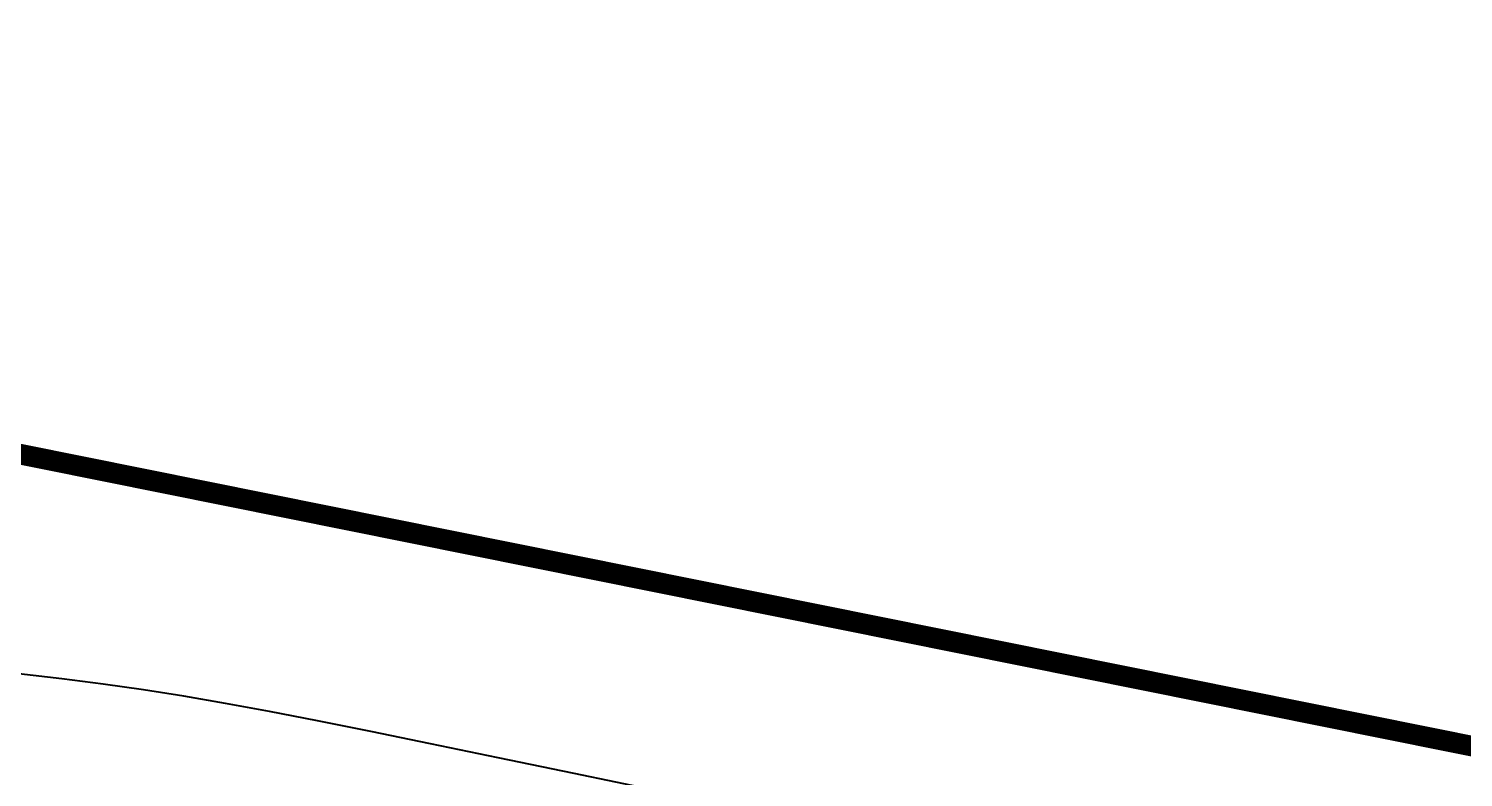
# Model space of a CAD drawing. Header units: metres. Extents: x 561401 to 594056, y 8460144 to 8508504.
# Drawn here: x 572479.03 to 572513.8, y 8476377.02 to 8476395.16 of the extents above; entities that cross this region are included whole.
import ezdxf

# ---------------------------------------------------------------- set-up
doc = ezdxf.new("R2010")
doc.units = ezdxf.units.M
doc.layers.add('1.1. DERECHO DE VIA', color=230, linetype='Continuous')
doc.layers.add('1.1. VIA EXISTENTE', color=252, linetype='Continuous')

msp = doc.modelspace()

# ---------------------------------------------------------------- linework, layer by layer
at = {"layer": '1.1. DERECHO DE VIA', "color": 230, "linetype": 'Continuous', "lineweight": 40, "ltscale": 0.2, "const_width": 0.5}
msp.add_lwpolyline([(572478.124, 8476384.989), (572497.732, 8476381.046), (572517.339, 8476377.103), (572537.07, 8476373.836), (572557.002, 8476372.192), (572576.983, 8476371.339), (572596.966, 8476370.495), (572616.948, 8476369.651), (572636.93, 8476368.806), (572656.93, 8476368.834), (572676.705, 8476371.81), (572696.02, 8476376.995), (572715.331, 8476382.199), (572734.931, 8476386.177), (572754.667, 8476392.248), (572772.304, 8476394.907)], dxfattribs=at)
at = {"layer": '1.1. VIA EXISTENTE', "color": 253, "linetype": 'Continuous', "lineweight": 40, "ltscale": 0.2, "true_color": 0x84a4a6}
msp.add_lwpolyline([(572514.887, 8476372.615), (572513.406, 8476372.863), (572511.927, 8476373.125), (572510.4, 8476373.409), (572508.778, 8476373.723), (572507.012, 8476374.073), (572505.069, 8476374.465), (572502.984, 8476374.89), (572500.81, 8476375.336), (572498.598, 8476375.792), (572496.4, 8476376.247), (572494.268, 8476376.689), (572492.254, 8476377.108), (572490.41, 8476377.491), (572488.773, 8476377.83), (572487.326, 8476378.126), (572486.036, 8476378.385), (572484.873, 8476378.611), (572483.803, 8476378.808), (572482.796, 8476378.982), (572481.819, 8476379.136), (572480.841, 8476379.276), (572479.834, 8476379.405), (572478.794, 8476379.526)], dxfattribs=at)

doc.saveas('drawing.dxf')
